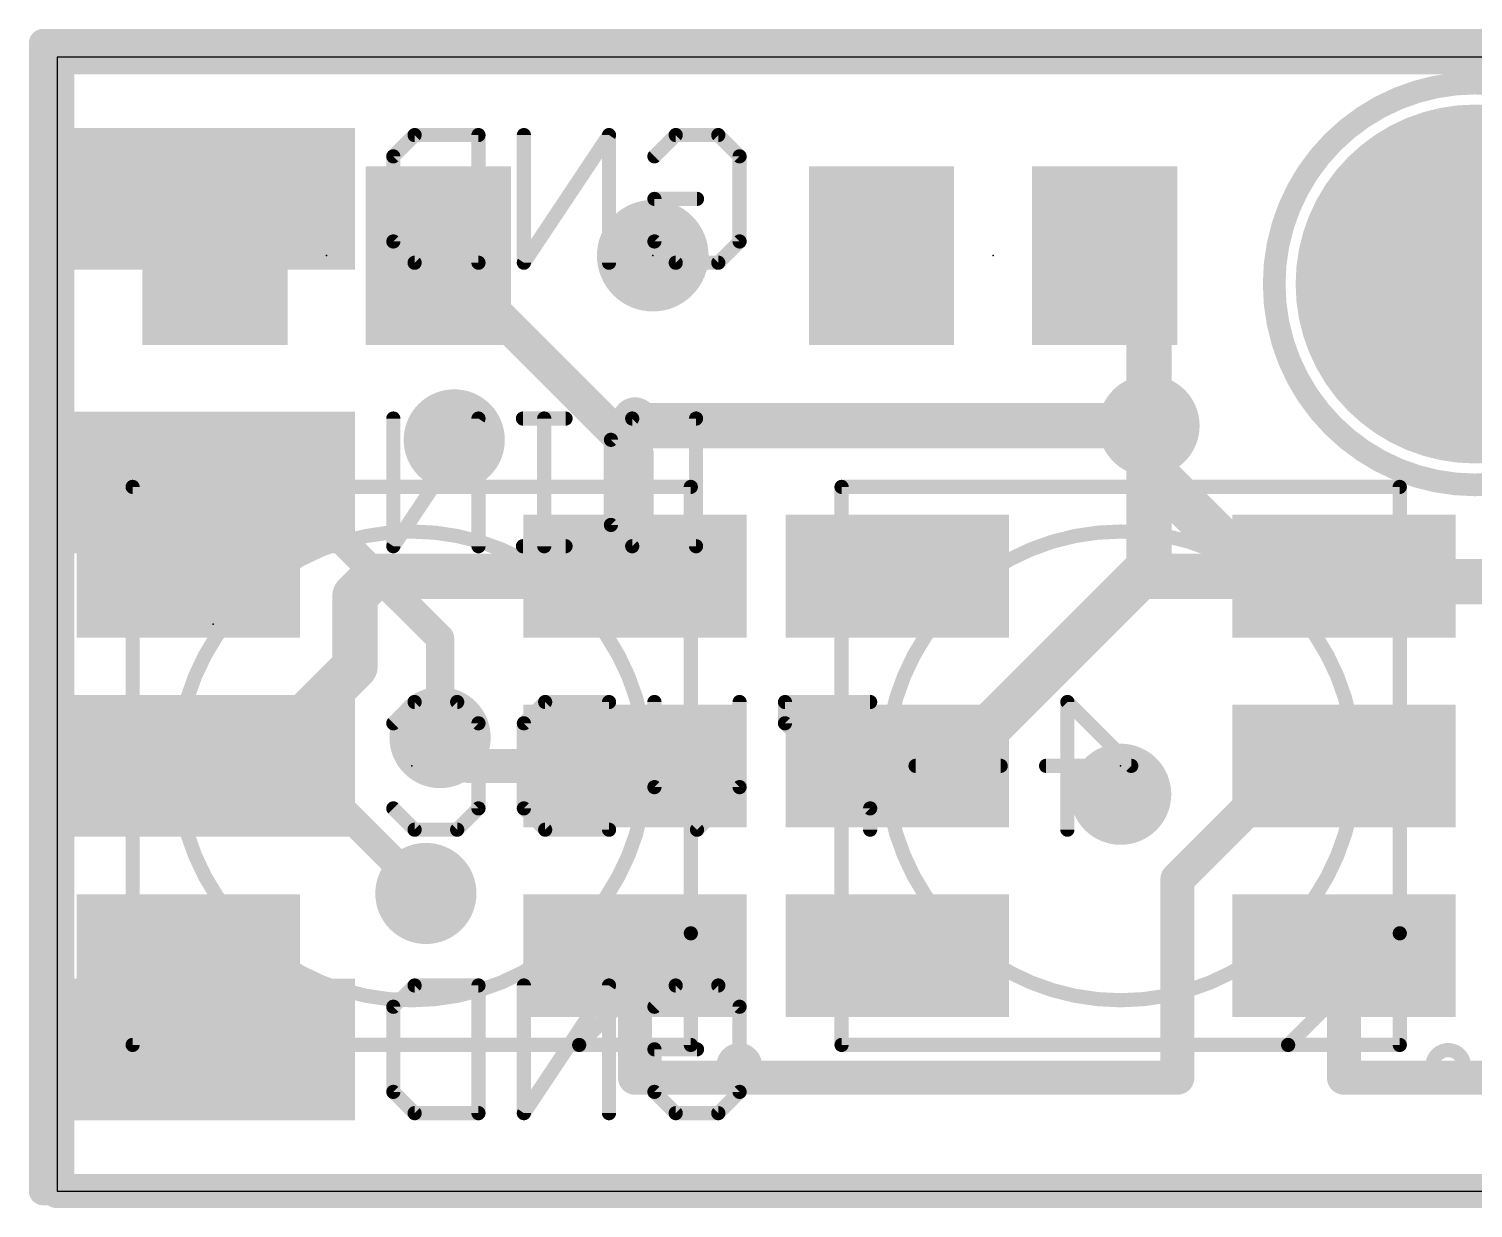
# Model space of a CAD drawing. Extents: x -0.3 to 51.1, y -0.2 to 10.4.
# Drawn here: x -0.25 to 12.68, y -0.15 to 10.41 of the extents above; entities that cross this region are included whole.
import ezdxf

# ---------------------------------------------------------------- set-up
doc = ezdxf.new("R2010")
doc.units = 0
for name, color, linetype in [('1', 12, 'CONTINUOUS'), ('16', 132, 'CONTINUOUS'), ('17', 110, 'CONTINUOUS'), ('18', 110, 'CONTINUOUS'), ('20', 53, 'CONTINUOUS'), ('21', 40, 'CONTINUOUS'), ('22', 6, 'CONTINUOUS'), ('23', 53, 'CONTINUOUS'), ('24', 53, 'CONTINUOUS')]:
    doc.layers.add(name, color=color, linetype=linetype)

# ---------------------------------------------------------------- blocks, each defined once
blk = doc.blocks.new('RECT')
blk.add_solid([(-0.5, -0.5), (0.5, -0.5), (-0.5, 0.5), (0.5, 0.5)])
blk = doc.blocks.new('PIE')
at = {"const_width": 0.5}
blk.add_lwpolyline([(0, -0.25, 1), (0, 0.25, 1), (0, -0.25)], format="xyb", dxfattribs=at)
blk = doc.blocks.new('ROUNDP')
at = {"const_width": 0.5}
blk.add_lwpolyline([(0, -0.25, 1), (0, 0.25, 1), (0, -0.25)], format="xyb", dxfattribs=at)
blk = doc.blocks.new('ROUNDV')
at = {"const_width": 0.5}
blk.add_lwpolyline([(0, -0.25, 1), (0, 0.25, 1), (0, -0.25)], format="xyb", dxfattribs=at)

msp = doc.modelspace()

# ---------------------------------------------------------------- linework, layer by layer
at = {"layer": '1'}
for points, const_width in [([(0, 10.16), (0, 0)], 0.3048), ([(50.927, 10.16), (0, 10.16)], 0.3048), ([(9.382, 8.382), (9.779, 7.985)], 0.4064), ([(5.191, 6.604), (3.413, 8.382)], 0.3048), ([(9.779, 7.985), (9.779, 6.858)], 0.4064), ([(5.175, 6.9095), (5.2265, 6.858)], 0.4064), ([(5.175, 5.51), (5.175, 6.9095)], 0.3048), ([(5.2265, 6.858), (9.779, 6.858)], 0.4064), ([(9.779, 6.858), (9.779, 5.51)], 0.4064), ([(5.191, 5.51), (5.191, 6.604)], 0.3048), ([(2.843, 5.51), (2.667, 5.334)], 0.4064), ([(5.175, 5.51), (2.843, 5.51)], 0.4064), ([(8.001, 3.81), (9.701, 5.51)], 0.4064), ([(9.701, 5.51), (9.779, 5.51)], 0.4064), ([(9.779, 5.51), (11.525, 5.51)], 0.4064), ([(11.525, 5.51), (11.573, 5.558)], 0.3048), ([(5.175, 5.51), (5.191, 5.51)], 0.3048), ([(2.667, 5.334), (2.667, 4.699)], 0.4064), ([(2.667, 4.699), (1.778, 3.81)], 0.4064), ([(3.429, 4.064), (3.683, 3.81)], 0.3048), ([(7.525, 3.81), (8.001, 3.81)], 0.4064), ([(1.778, 3.81), (1.175, 3.81)], 0.254), ([(2.159, 3.81), (1.778, 3.81)], 0.254), ([(3.302, 2.667), (2.159, 3.81)], 0.254), ([(3.683, 3.81), (5.175, 3.81)], 0.3048), ([(10.033, 2.794), (11.049, 3.81)], 0.3048), ([(11.049, 3.81), (11.525, 3.81)], 0.3048), ([(10.033, 1.016), (10.033, 2.794)], 0.3048), ([(5.175, 2.11), (5.175, 1.016)], 0.3048), ([(11.525, 2.11), (11.525, 1.016)], 0.3048), ([(5.175, 1.016), (10.033, 1.016)], 0.3048), ([(11.525, 1.016), (16.383, 1.016)], 0.3048), ([(0, 0), (50.927, 0)], 0.3048)]:
    msp.add_lwpolyline(points, dxfattribs=dict(at, const_width=const_width))
for points, const_width in [([(0.0762, 10.16, 1), (-0.0762, 10.16)], 0.1524), ([(0, 10.2362, 1), (0, 10.0838)], 0.1524), ([(9.4538, 8.4538, 1), (9.3102, 8.3102)], 0.2032), ([(3.4669, 8.4359, 1), (3.3591, 8.3281)], 0.1524), ([(9.8806, 7.985, 1), (9.6774, 7.985)], 0.2032), ([(9.7072, 7.9132, 1), (9.8508, 8.0568)], 0.2032), ([(5.2468, 6.9813, 1), (5.1032, 6.8376)], 0.2032), ([(5.2512, 6.9095, 1), (5.0988, 6.9095)], 0.1524), ([(5.2265, 6.9596, 1), (5.2265, 6.7564)], 0.2032), ([(5.1546, 6.7862, 1), (5.2983, 6.9298)], 0.2032), ([(9.8806, 6.858, 1), (9.6774, 6.858)], 0.2032), ([(9.779, 6.7564, 1), (9.779, 6.9596)], 0.2032), ([(9.6774, 6.858, 1), (9.8806, 6.858)], 0.2032), ([(5.2672, 6.604, 1), (5.1148, 6.604)], 0.1524), ([(5.1371, 6.5501, 1), (5.2449, 6.6579)], 0.1524), ([(2.843, 5.6116, 1), (2.843, 5.4084)], 0.2032), ([(2.9148, 5.4382, 1), (2.7712, 5.5818)], 0.2032), ([(5.175, 5.4084, 1), (5.175, 5.6116)], 0.2032), ([(9.701, 5.6116, 1), (9.701, 5.4084)], 0.2032), ([(9.7728, 5.4382, 1), (9.6292, 5.5818)], 0.2032), ([(9.779, 5.6116, 1), (9.779, 5.4084)], 0.2032), ([(9.779, 5.4084, 1), (9.779, 5.6116)], 0.2032), ([(11.525, 5.4084, 1), (11.525, 5.6116)], 0.2032), ([(11.6269, 5.5041, 1), (11.5191, 5.6119)], 0.1524), ([(5.175, 5.5862, 1), (5.175, 5.4338)], 0.1524), ([(5.0988, 5.51, 1), (5.2512, 5.51)], 0.1524), ([(5.1148, 5.51, 1), (5.2672, 5.51)], 0.1524), ([(5.191, 5.4338, 1), (5.191, 5.5862)], 0.1524), ([(9.6774, 5.51, 1), (9.8806, 5.51)], 0.2032), ([(11.4711, 5.5639, 1), (11.5789, 5.4561)], 0.1524), ([(2.7686, 5.334, 1), (2.5654, 5.334)], 0.2032), ([(2.5952, 5.4058, 1), (2.7388, 5.2622)], 0.2032), ([(2.5654, 4.699, 1), (2.7686, 4.699)], 0.2032), ([(2.7388, 4.6272, 1), (2.5952, 4.7708)], 0.2032), ([(3.4829, 4.1179, 1), (3.3751, 4.0101)], 0.1524), ([(7.525, 3.9116, 1), (7.525, 3.7084)], 0.2032), ([(8.001, 3.7084, 1), (8.001, 3.9116)], 0.2032), ([(1.175, 3.8735, 1), (1.175, 3.7465)], 0.127), ([(1.7062, 3.8818, 1), (1.8498, 3.7382)], 0.2032), ([(1.778, 3.8735, 1), (1.778, 3.7465)], 0.127), ([(1.778, 3.7465, 1), (1.778, 3.8735)], 0.127), ([(2.2039, 3.8549, 1), (2.1141, 3.7651)], 0.127), ([(2.159, 3.7465, 1), (2.159, 3.8735)], 0.127), ([(3.683, 3.8862, 1), (3.683, 3.7338)], 0.1524), ([(3.6291, 3.7561, 1), (3.7369, 3.8639)], 0.1524), ([(5.175, 3.7338, 1), (5.175, 3.8862)], 0.1524), ([(7.9292, 3.8818, 1), (8.0728, 3.7382)], 0.2032), ([(11.049, 3.8862, 1), (11.049, 3.7338)], 0.1524), ([(11.1029, 3.7561, 1), (10.9951, 3.8639)], 0.1524), ([(11.525, 3.7338, 1), (11.525, 3.8862)], 0.1524), ([(10.1092, 2.794, 1), (9.9568, 2.794)], 0.1524), ([(9.9791, 2.8479, 1), (10.0869, 2.7401)], 0.1524), ([(3.2571, 2.6221, 1), (3.3469, 2.7119)], 0.127), ([(5.2512, 2.11, 1), (5.0988, 2.11)], 0.1524), ([(11.6012, 2.11, 1), (11.4488, 2.11)], 0.1524), ([(5.175, 1.0922, 1), (5.175, 0.9398)], 0.1524), ([(10.033, 0.9398, 1), (10.033, 1.0922)], 0.1524), ([(11.525, 1.0922, 1), (11.525, 0.9398)], 0.1524), ([(5.0988, 1.016, 1), (5.2512, 1.016)], 0.1524), ([(9.9568, 1.016, 1), (10.1092, 1.016)], 0.1524), ([(11.4488, 1.016, 1), (11.6012, 1.016)], 0.1524), ([(0, 0.0762, 1), (0, -0.0762)], 0.1524), ([(-0.0762, 0, 1), (0.0762, 0)], 0.1524)]:
    msp.add_lwpolyline(points, format="xyb", dxfattribs=dict(at, const_width=const_width))
at = {"layer": '16'}
for points, const_width in [([(-0.127, 10.287), (-0.127, 0)], 0.254), ([(50.927, 10.287), (-0.127, 10.287)], 0.254), ([(9.779, 6.477), (9.779, 6.858)], 0.4064), ([(10.795, 5.461), (9.779, 6.477)], 0.4064), ([(2.032, 6.35), (1.397, 6.35)], 0.254), ([(3.429, 4.953), (2.032, 6.35)], 0.254), ([(16.637, 5.461), (10.795, 5.461)], 0.4064), ([(3.429, 4.064), (3.429, 4.953)], 0.254), ([(1.397, 3.81), (2.159, 3.81)], 0.254), ([(2.159, 3.81), (3.302, 2.667)], 0.254), ([(-0.127, 0), (50.927, 0)], 0.254)]:
    msp.add_lwpolyline(points, dxfattribs=dict(at, const_width=const_width))
for points, const_width in [([(-0.0635, 10.287, 1), (-0.1905, 10.287)], 0.127), ([(-0.127, 10.3505, 1), (-0.127, 10.2235)], 0.127), ([(9.8806, 6.858, 1), (9.6774, 6.858)], 0.2032), ([(9.8508, 6.5488, 1), (9.7072, 6.4052)], 0.2032), ([(1.397, 6.4135, 1), (1.397, 6.2865)], 0.127), ([(2.0769, 6.3949, 1), (1.9871, 6.3051)], 0.127), ([(2.032, 6.2865, 1), (2.032, 6.4135)], 0.127), ([(9.6774, 6.477, 1), (9.8806, 6.477)], 0.2032), ([(10.795, 5.5626, 1), (10.795, 5.3594)], 0.2032), ([(10.7232, 5.3892, 1), (10.8668, 5.5328)], 0.2032), ([(3.4925, 4.953, 1), (3.3655, 4.953)], 0.127), ([(3.3841, 4.9081, 1), (3.4739, 4.9979)], 0.127), ([(3.3655, 4.064, 1), (3.4925, 4.064)], 0.127), ([(1.397, 3.8735, 1), (1.397, 3.7465)], 0.127), ([(2.2039, 3.8549, 1), (2.1141, 3.7651)], 0.127), ([(2.159, 3.7465, 1), (2.159, 3.8735)], 0.127), ([(3.2571, 2.6221, 1), (3.3469, 2.7119)], 0.127), ([(-0.127, 0.0635, 1), (-0.127, -0.0635)], 0.127), ([(-0.1905, 0, 1), (-0.0635, 0)], 0.127)]:
    msp.add_lwpolyline(points, format="xyb", dxfattribs=dict(at, const_width=const_width))
at = {"layer": '20'}
for p, q in [((50.8, 10.16), (0, 10.16)), ((0, 10.16), (0, 0)), ((0, 0), (50.8, 0))]:
    msp.add_line(p, q, dxfattribs=at)
at = {"layer": '21'}
for points, const_width in [([(12.7, 6.328, 1), (12.7, 9.928, 1), (12.7, 6.328)], 0.2032), ([(0.675, 6.3418, 1), (0.675, 6.2783)], 0.0635), ([(0.7067, 6.31, 1), (0.6433, 6.31)], 0.0635), ([(5.7068, 6.31, 1), (5.6433, 6.31)], 0.0635), ([(5.675, 6.2783, 1), (5.675, 6.3418)], 0.0635), ([(7.025, 6.3418, 1), (7.025, 6.2783)], 0.0635), ([(7.0568, 6.31, 1), (6.9933, 6.31)], 0.0635), ([(12.0568, 6.31, 1), (11.9932, 6.31)], 0.0635), ([(12.025, 6.2783, 1), (12.025, 6.3418)], 0.0635), ([(3.175, 1.71, 1), (3.175, 5.91, 1), (3.175, 1.71)], 0.127), ([(9.525, 1.71, 1), (9.525, 5.91, 1), (9.525, 1.71)], 0.127), ([(5.7068, 2.31, 1), (5.6433, 2.31)], 0.0635), ([(5.6433, 2.31, 1), (5.7068, 2.31)], 0.0635), ([(5.6975, 2.2875, 1), (5.6525, 2.3325)], 0.0635), ([(12.0568, 2.31, 1), (11.9932, 2.31)], 0.0635), ([(11.9932, 2.31, 1), (12.0568, 2.31)], 0.0635), ([(12.0475, 2.2875, 1), (12.0025, 2.3325)], 0.0635), ([(0.675, 1.3417, 1), (0.675, 1.2783)], 0.0635), ([(0.6433, 1.31, 1), (0.7067, 1.31)], 0.0635), ([(4.6525, 1.3325, 1), (4.6975, 1.2875)], 0.0635), ([(4.675, 1.3417, 1), (4.675, 1.2783)], 0.0635), ([(4.675, 1.2783, 1), (4.675, 1.3417)], 0.0635), ([(5.6433, 1.31, 1), (5.7068, 1.31)], 0.0635), ([(5.675, 1.2783, 1), (5.675, 1.3417)], 0.0635), ([(6.109, 0.9806, 1), (6.109, 1.2634, 1), (6.109, 0.9806)], 0.127), ([(6.9933, 1.31, 1), (7.0568, 1.31)], 0.0635), ([(7.025, 1.3417, 1), (7.025, 1.2783)], 0.0635), ([(11.0025, 1.3325, 1), (11.0475, 1.2875)], 0.0635), ([(11.025, 1.3417, 1), (11.025, 1.2783)], 0.0635), ([(11.025, 1.2783, 1), (11.025, 1.3417)], 0.0635), ([(11.9932, 1.31, 1), (12.0568, 1.31)], 0.0635), ([(12.025, 1.2783, 1), (12.025, 1.3417)], 0.0635), ([(12.459, 0.9806, 1), (12.459, 1.2634, 1), (12.459, 0.9806)], 0.127)]:
    msp.add_lwpolyline(points, format="xyb", dxfattribs=dict(at, const_width=const_width))
at = {"layer": '21', "const_width": 0.127}
for points in [[(0.675, 6.31), (5.675, 6.31)], [(0.675, 1.31), (0.675, 6.31)], [(5.675, 6.31), (5.675, 2.31)], [(7.025, 6.31), (12.025, 6.31)], [(7.025, 1.31), (7.025, 6.31)], [(12.025, 6.31), (12.025, 2.31)], [(4.675, 1.31), (5.675, 2.31)], [(5.675, 2.31), (5.675, 1.31)], [(11.025, 1.31), (12.025, 2.31)], [(12.025, 2.31), (12.025, 1.31)], [(4.675, 1.31), (0.675, 1.31)], [(5.675, 1.31), (4.675, 1.31)], [(11.025, 1.31), (7.025, 1.31)], [(12.025, 1.31), (11.025, 1.31)]]:
    msp.add_lwpolyline(points, dxfattribs=at)
at = {"layer": '22', "const_width": 0.127}
for points in [[(3.0103, 9.2718), (3.2009, 9.4625)], [(3.2009, 9.4625), (3.7729, 9.4625)], [(3.7729, 9.4625), (3.7729, 8.3185)], [(4.9423, 9.4625), (4.1797, 8.3185)], [(4.1797, 8.3185), (4.1797, 9.4625)], [(4.9423, 8.3185), (4.9423, 9.4625)], [(5.349, 9.2718), (5.5397, 9.4625)], [(5.5397, 9.4625), (5.921, 9.4625)], [(5.921, 9.4625), (6.1117, 9.2718)], [(3.0103, 8.5092), (3.0103, 9.2718)], [(6.1117, 9.2718), (6.1117, 8.5092)], [(5.349, 8.5092), (5.349, 8.8905)], [(5.349, 8.8905), (5.7304, 8.8905)], [(3.2009, 8.3185), (3.0103, 8.5092)], [(5.5397, 8.3185), (5.349, 8.5092)], [(6.1117, 8.5092), (5.921, 8.3185)], [(3.7729, 8.3185), (3.2009, 8.3185)], [(5.921, 8.3185), (5.5397, 8.3185)], [(3.7729, 6.9225), (3.0103, 5.7785)], [(3.0103, 5.7785), (3.0103, 6.9225)], [(3.7729, 5.7785), (3.7729, 6.9225)], [(4.5525, 6.9225), (4.1712, 6.9225)], [(4.3618, 5.7785), (4.3618, 6.9225)], [(4.9592, 6.7318), (5.1499, 6.9225)], [(5.1499, 6.9225), (5.7219, 6.9225)], [(5.7219, 6.9225), (5.7219, 5.7785)], [(4.9592, 5.9692), (4.9592, 6.7318)], [(5.1499, 5.7785), (4.9592, 5.9692)], [(4.5525, 5.7785), (4.1712, 5.7785)], [(5.7219, 5.7785), (5.1499, 5.7785)], [(3.0103, 4.1918), (3.2009, 4.3825)], [(3.2009, 4.3825), (3.5823, 4.3825)], [(3.5823, 4.3825), (3.7729, 4.1918)], [(4.1797, 4.1918), (4.3703, 4.3825)], [(4.3703, 4.3825), (4.9423, 4.3825)], [(4.9423, 4.3825), (4.9423, 3.2385)], [(5.3491, 3.6198), (5.3491, 4.3825)], [(6.1117, 4.3825), (6.1117, 3.6198)], [(7.2811, 4.3825), (6.5185, 4.3825)], [(6.5185, 4.3825), (6.5185, 4.1918)], [(9.0479, 3.2385), (9.0479, 4.3825)], [(9.0479, 4.3825), (9.6199, 3.8105)], [(3.7729, 4.1918), (3.7729, 3.4292)], [(4.1797, 3.4292), (4.1797, 4.1918)], [(6.5185, 4.1918), (7.2811, 3.4292)], [(8.4505, 3.8105), (7.6879, 3.8105)], [(9.6199, 3.8105), (8.8572, 3.8105)], [(5.7304, 3.2385), (5.3491, 3.6198)], [(6.1117, 3.6198), (5.7304, 3.2385)], [(3.2009, 3.2385), (3.0103, 3.4292)], [(3.7729, 3.4292), (3.5823, 3.2385)], [(4.3703, 3.2385), (4.1797, 3.4292)], [(7.2811, 3.4292), (7.2811, 3.2385)], [(3.5823, 3.2385), (3.2009, 3.2385)], [(4.9423, 3.2385), (4.3703, 3.2385)], [(3.0103, 1.6518), (3.2009, 1.8425)], [(3.2009, 1.8425), (3.7729, 1.8425)], [(3.7729, 1.8425), (3.7729, 0.6985)], [(4.9423, 1.8425), (4.1797, 0.6985)], [(4.1797, 0.6985), (4.1797, 1.8425)], [(4.9423, 0.6985), (4.9423, 1.8425)], [(5.349, 1.6518), (5.5397, 1.8425)], [(5.5397, 1.8425), (5.921, 1.8425)], [(5.921, 1.8425), (6.1117, 1.6518)], [(3.0103, 0.8892), (3.0103, 1.6518)], [(6.1117, 1.6518), (6.1117, 0.8892)], [(5.349, 0.8892), (5.349, 1.2705)], [(5.349, 1.2705), (5.7304, 1.2705)], [(3.2009, 0.6985), (3.0103, 0.8892)], [(5.5397, 0.6985), (5.349, 0.8892)], [(6.1117, 0.8892), (5.921, 0.6985)], [(3.7729, 0.6985), (3.2009, 0.6985)], [(5.921, 0.6985), (5.5397, 0.6985)]]:
    msp.add_lwpolyline(points, dxfattribs=at)
at = {"layer": '22', "const_width": 0.0635}
for points in [[(3.2009, 9.4942, 1), (3.2009, 9.4307)], [(3.2234, 9.44, 1), (3.1785, 9.4849)], [(3.8047, 9.4625, 1), (3.7412, 9.4625)], [(3.7729, 9.4307, 1), (3.7729, 9.4942)], [(4.2114, 9.4625, 1), (4.1479, 9.4625)], [(4.9741, 9.4625, 1), (4.9106, 9.4625)], [(4.9687, 9.4449, 1), (4.9159, 9.4801)], [(5.5397, 9.4942, 1), (5.5397, 9.4307)], [(5.5622, 9.44, 1), (5.5173, 9.4849)], [(5.9435, 9.4849, 1), (5.8986, 9.44)], [(5.921, 9.4307, 1), (5.921, 9.4942)], [(3.042, 9.2718, 1), (2.9785, 9.2718)], [(2.9878, 9.2943, 1), (3.0327, 9.2494)], [(5.3266, 9.2943, 1), (5.3715, 9.2494)], [(6.1434, 9.2718, 1), (6.0799, 9.2718)], [(6.0892, 9.2494, 1), (6.1341, 9.2943)], [(5.349, 8.9222, 1), (5.349, 8.8587)], [(5.3808, 8.8905, 1), (5.3173, 8.8905)], [(5.7304, 8.8587, 1), (5.7304, 8.9222)], [(3.0327, 8.5316, 1), (2.9878, 8.4867)], [(2.9785, 8.5092, 1), (3.042, 8.5092)], [(5.3715, 8.5316, 1), (5.3266, 8.4867)], [(5.3173, 8.5092, 1), (5.3808, 8.5092)], [(6.0799, 8.5092, 1), (6.1434, 8.5092)], [(6.1341, 8.4867, 1), (6.0892, 8.5316)], [(3.2009, 8.3503, 1), (3.2009, 8.2867)], [(3.1785, 8.296, 1), (3.2234, 8.341)], [(3.7412, 8.3185, 1), (3.8047, 8.3185)], [(3.7729, 8.2867, 1), (3.7729, 8.3503)], [(4.1532, 8.3361, 1), (4.2061, 8.3009)], [(4.1479, 8.3185, 1), (4.2114, 8.3185)], [(4.9106, 8.3185, 1), (4.9741, 8.3185)], [(5.5397, 8.3503, 1), (5.5397, 8.2867)], [(5.5173, 8.296, 1), (5.5622, 8.341)], [(5.8986, 8.341, 1), (5.9435, 8.296)], [(5.921, 8.2867, 1), (5.921, 8.3503)], [(3.042, 6.9225, 1), (2.9785, 6.9225)], [(3.8047, 6.9225, 1), (3.7412, 6.9225)], [(3.7993, 6.9049, 1), (3.7465, 6.9401)], [(4.1712, 6.9542, 1), (4.1712, 6.8907)], [(4.3936, 6.9225, 1), (4.3301, 6.9225)], [(4.5525, 6.8907, 1), (4.5525, 6.9542)], [(5.1499, 6.9542, 1), (5.1499, 6.8907)], [(5.1724, 6.9, 1), (5.1275, 6.9449)], [(5.7536, 6.9225, 1), (5.6901, 6.9225)], [(5.7219, 6.8907, 1), (5.7219, 6.9542)], [(4.991, 6.7318, 1), (4.9275, 6.7318)], [(4.9368, 6.7543, 1), (4.9817, 6.7094)], [(4.9817, 5.9916, 1), (4.9368, 5.9467)], [(4.9275, 5.9692, 1), (4.991, 5.9692)], [(2.9838, 5.7961, 1), (3.0367, 5.7609)], [(4.1712, 5.8102, 1), (4.1712, 5.7468)], [(4.5525, 5.7468, 1), (4.5525, 5.8102)], [(5.1499, 5.8102, 1), (5.1499, 5.7468)], [(5.1275, 5.756, 1), (5.1724, 5.801)], [(5.7219, 5.7468, 1), (5.7219, 5.8102)], [(2.9785, 5.7785, 1), (3.042, 5.7785)], [(3.7412, 5.7785, 1), (3.8047, 5.7785)], [(4.3301, 5.7785, 1), (4.3936, 5.7785)], [(5.6901, 5.7785, 1), (5.7536, 5.7785)], [(3.2009, 4.4142, 1), (3.2009, 4.3507)], [(3.2234, 4.36, 1), (3.1785, 4.4049)], [(3.6047, 4.4049, 1), (3.5598, 4.36)], [(3.5823, 4.3507, 1), (3.5823, 4.4142)], [(4.3703, 4.4142, 1), (4.3703, 4.3507)], [(4.3928, 4.36, 1), (4.3479, 4.4049)], [(4.9741, 4.3825, 1), (4.9106, 4.3825)], [(4.9423, 4.3507, 1), (4.9423, 4.4142)], [(5.3808, 4.3825, 1), (5.3173, 4.3825)], [(6.1435, 4.3825, 1), (6.08, 4.3825)], [(6.5502, 4.3825, 1), (6.4867, 4.3825)], [(6.5185, 4.4142, 1), (6.5185, 4.3507)], [(7.2811, 4.3507, 1), (7.2811, 4.4142)], [(9.0797, 4.3825, 1), (9.0162, 4.3825)], [(9.0704, 4.4049, 1), (9.0255, 4.36)], [(2.9878, 4.2143, 1), (3.0327, 4.1694)], [(3.8047, 4.1918, 1), (3.7412, 4.1918)], [(3.7505, 4.1694, 1), (3.7954, 4.2143)], [(4.2114, 4.1918, 1), (4.1479, 4.1918)], [(4.1572, 4.2143, 1), (4.2021, 4.1694)], [(6.4867, 4.1918, 1), (6.5502, 4.1918)], [(6.5409, 4.2143, 1), (6.496, 4.1694)], [(7.6879, 3.8422, 1), (7.6879, 3.7787)], [(8.4505, 3.7787, 1), (8.4505, 3.8422)], [(8.8572, 3.8422, 1), (8.8572, 3.7787)], [(9.5974, 3.788, 1), (9.6423, 3.8329)], [(9.6199, 3.7787, 1), (9.6199, 3.8422)], [(5.3715, 3.6423, 1), (5.3266, 3.5974)], [(5.3173, 3.6198, 1), (5.3808, 3.6198)], [(6.08, 3.6198, 1), (6.1435, 3.6198)], [(6.1342, 3.5974, 1), (6.0893, 3.6423)], [(3.0327, 3.4516, 1), (2.9878, 3.4067)], [(3.7412, 3.4292, 1), (3.8047, 3.4292)], [(3.7954, 3.4067, 1), (3.7505, 3.4516)], [(4.2021, 3.4516, 1), (4.1572, 3.4067)], [(4.1479, 3.4292, 1), (4.2114, 3.4292)], [(7.3129, 3.4292, 1), (7.2494, 3.4292)], [(7.2587, 3.4067, 1), (7.3036, 3.4516)], [(3.2009, 3.2703, 1), (3.2009, 3.2067)], [(3.1785, 3.216, 1), (3.2234, 3.261)], [(3.5598, 3.261, 1), (3.6047, 3.216)], [(3.5823, 3.2067, 1), (3.5823, 3.2703)], [(4.3703, 3.2703, 1), (4.3703, 3.2067)], [(4.3479, 3.216, 1), (4.3928, 3.261)], [(4.9106, 3.2385, 1), (4.9741, 3.2385)], [(4.9423, 3.2067, 1), (4.9423, 3.2703)], [(5.7079, 3.261, 1), (5.7528, 3.216)], [(5.7079, 3.216, 1), (5.7528, 3.261)], [(7.2494, 3.2385, 1), (7.3129, 3.2385)], [(9.0162, 3.2385, 1), (9.0797, 3.2385)], [(3.2009, 1.8742, 1), (3.2009, 1.8107)], [(3.2234, 1.82, 1), (3.1785, 1.8649)], [(3.8047, 1.8425, 1), (3.7412, 1.8425)], [(3.7729, 1.8107, 1), (3.7729, 1.8742)], [(4.2114, 1.8425, 1), (4.1479, 1.8425)], [(4.9741, 1.8425, 1), (4.9106, 1.8425)], [(4.9687, 1.8249, 1), (4.9159, 1.8601)], [(5.5397, 1.8742, 1), (5.5397, 1.8107)], [(5.5622, 1.82, 1), (5.5173, 1.8649)], [(5.9435, 1.8649, 1), (5.8986, 1.82)], [(5.921, 1.8107, 1), (5.921, 1.8742)], [(3.042, 1.6518, 1), (2.9785, 1.6518)], [(2.9878, 1.6743, 1), (3.0327, 1.6294)], [(5.3266, 1.6743, 1), (5.3715, 1.6294)], [(6.1434, 1.6518, 1), (6.0799, 1.6518)], [(6.0892, 1.6294, 1), (6.1341, 1.6743)], [(5.349, 1.3022, 1), (5.349, 1.2387)], [(5.3808, 1.2705, 1), (5.3173, 1.2705)], [(5.7304, 1.2387, 1), (5.7304, 1.3022)], [(3.0327, 0.9116, 1), (2.9878, 0.8667)], [(2.9785, 0.8892, 1), (3.042, 0.8892)], [(5.3715, 0.9116, 1), (5.3266, 0.8667)], [(5.3173, 0.8892, 1), (5.3808, 0.8892)], [(6.0799, 0.8892, 1), (6.1434, 0.8892)], [(6.1341, 0.8667, 1), (6.0892, 0.9116)], [(3.2009, 0.7303, 1), (3.2009, 0.6667)], [(3.1785, 0.676, 1), (3.2234, 0.721)], [(3.7412, 0.6985, 1), (3.8047, 0.6985)], [(3.7729, 0.6667, 1), (3.7729, 0.7303)], [(4.1532, 0.7161, 1), (4.2061, 0.6809)], [(4.1479, 0.6985, 1), (4.2114, 0.6985)], [(4.9106, 0.6985, 1), (4.9741, 0.6985)], [(5.5397, 0.7303, 1), (5.5397, 0.6667)], [(5.5173, 0.676, 1), (5.5622, 0.721)], [(5.8986, 0.721, 1), (5.9435, 0.676)], [(5.921, 0.6667, 1), (5.921, 0.7303)]]:
    msp.add_lwpolyline(points, format="xyb", dxfattribs=at)
at = {"layer": '23'}
for p in [(2.413, 8.382), (5.334, 8.382), (8.382, 8.382), (3.175, 3.81), (9.525, 3.81)]:
    msp.add_point(p, dxfattribs=at)
at = {"layer": '24'}
msp.add_point((1.397, 5.08), dxfattribs=at)

# ---------------------------------------------------------------- block references
at = {"layer": '1', "xscale": 1.3, "yscale": 1.6, "rotation": 180}
for p in [(1.413, 8.382), (3.413, 8.382), (7.382, 8.382), (9.382, 8.382)]:
    msp.add_blockref('RECT', p, dxfattribs=at)
at = {"layer": '1'}
msp.add_blockref('PIE', (5.334, 8.382), dxfattribs=at)
at = {"layer": '1', "xscale": 2, "yscale": 1.1}
for p in [(1.175, 5.51), (5.175, 5.51), (7.525, 5.51), (11.525, 5.51), (1.175, 3.81), (5.175, 3.81), (7.525, 3.81), (11.525, 3.81), (1.175, 2.11), (5.175, 2.11), (7.525, 2.11), (11.525, 2.11)]:
    msp.add_blockref('RECT', p, dxfattribs=at)
at = {"layer": '16', "xscale": 1.27, "yscale": 2.54, "rotation": 90}
for p in [(1.397, 8.89), (1.397, 6.35), (1.397, 3.81), (1.397, 1.27)]:
    msp.add_blockref('RECT', p, dxfattribs=at)
at = {"layer": '17', "xscale": 3.216, "yscale": 3.216}
msp.add_blockref('ROUNDP', (12.7, 8.128), dxfattribs=at)
msp.add_blockref('ROUNDP', (12.7, 8.128), dxfattribs=at)
at = {"layer": '18', "xscale": 0.9064, "yscale": 0.9064}
for p in [(9.779, 6.858), (9.779, 6.858), (3.556, 6.731), (3.556, 6.731), (3.429, 4.064), (3.429, 4.064), (9.525, 3.556), (9.525, 3.556), (3.302, 2.667), (3.302, 2.667)]:
    msp.add_blockref('ROUNDV', p, dxfattribs=at)

doc.saveas('drawing.dxf')
